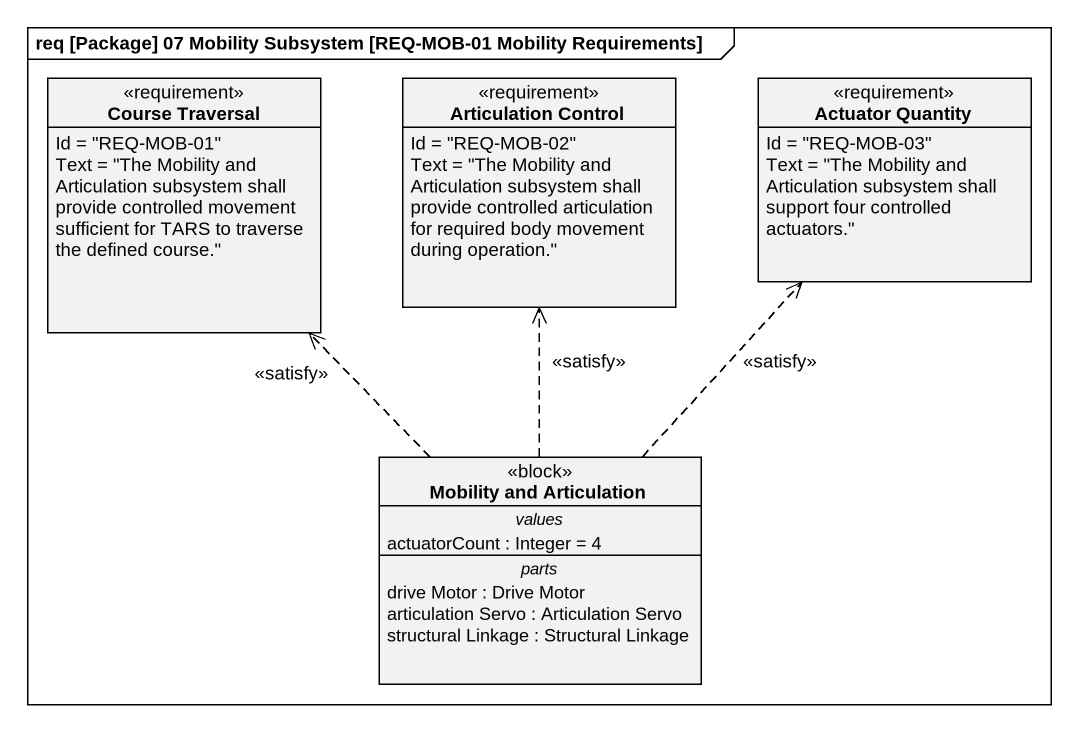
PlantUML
@startuml
mainframe req [Package] 07 Mobility Subsystem [REQ-MOB-01 Mobility Requirements]
hide circle
hide empty members
class "Course Traversal" as Course_Traversal <<requirement>> {
  Id = "REQ-MOB-01"
  Text = "The Mobility and Articulation subsystem shall provide controlled movement sufficient for TARS to traverse the defined course."
}
class "Articulation Control" as Articulation_Control <<requirement>> {
  Id = "REQ-MOB-02"
  Text = "The Mobility and Articulation subsystem shall provide controlled articulation for required body movement during operation."
}
class "Actuator Quantity" as Actuator_Quantity <<requirement>> {
  Id = "REQ-MOB-03"
  Text = "The Mobility and Articulation subsystem shall support four controlled actuators."
}
class "Mobility and Articulation" as Mobility_and_Articulation <<block>> {
  -- values --
  actuatorCount : Integer = 4
  -- parts --
  drive Motor : Drive Motor
  articulation Servo : Articulation Servo
  structural Linkage : Structural Linkage
}
Mobility_and_Articulation .up.> Course_Traversal : <<satisfy>>
Mobility_and_Articulation .up.> Articulation_Control : <<satisfy>>
Mobility_and_Articulation .up.> Actuator_Quantity : <<satisfy>>
@enduml
